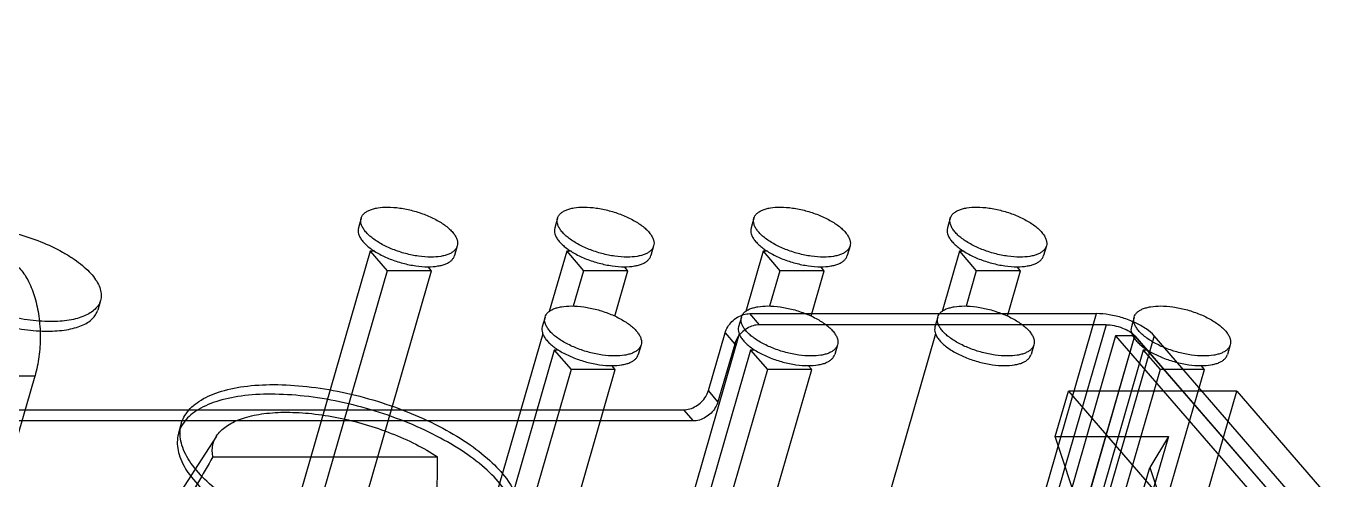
# Model space of a CAD drawing. Header units: millimetres. Extents: x -1 to 407, y -1 to 283.
# Drawn here: x 196.108 to 199.06, y 182.453 to 183.473 of the extents above; entities that cross this region are included whole.
import ezdxf

# ---------------------------------------------------------------- set-up
doc = ezdxf.new("R2010")
doc.units = ezdxf.units.MM
doc.header["$LTSCALE"] = 23.1
doc.layers.get('0').update_dxf_attribs({"linetype": 'CONTINUOUS'})
for name, color, linetype in [('001-PCB', 7, 'CONTINUOUS'), ('_154401', 7, 'CONTINUOUS'), ('_178923', 7, 'CONTINUOUS'), ('_181665', 7, 'CONTINUOUS'), ('_192206', 7, 'CONTINUOUS'), ('_200735', 7, 'CONTINUOUS'), ('_242707', 7, 'CONTINUOUS'), ('_262967', 7, 'CONTINUOUS'), ('_27301', 7, 'CONTINUOUS'), ('_350949', 7, 'CONTINUOUS'), ('_356231', 7, 'CONTINUOUS'), ('_361439', 7, 'CONTINUOUS'), ('_367183', 7, 'CONTINUOUS'), ('_372860', 7, 'CONTINUOUS'), ('_426325', 7, 'CONTINUOUS'), ('_443473', 7, 'CONTINUOUS'), ('_47108', 7, 'CONTINUOUS')]:
    doc.layers.add(name, color=color, linetype=linetype)

msp = doc.modelspace()

# ---------------------------------------------------------------- linework, layer by layer
at = {"color": 6, "linetype": 'Continuous'}
for p, q in [((197.7571, 182.8014), (197.7354, 182.8264)), ((197.7354, 182.8264), (198.5149, 182.8264)), ((198.1863, 181.6884), (198.5149, 182.8264)), ((198.5365, 182.8014), (197.7571, 182.8014)), ((198.5365, 182.8014), (198.208, 181.6634)), ((197.6421, 182.6532), (197.6796, 182.7831)), ((197.6796, 182.7831), (197.7013, 182.7581)), ((198.2766, 181.6504), (198.6016, 182.7762)), ((198.5582, 182.7764), (198.28, 181.813)), ((198.6448, 182.7764), (198.3198, 181.6506)), ((198.3233, 181.813), (198.6015, 182.7764)), ((198.5582, 182.7764), (198.8937, 182.3889)), ((198.6015, 182.7764), (198.5582, 182.7764)), ((198.9803, 182.3889), (198.6448, 182.7764)), ((197.7013, 182.7581), (197.6638, 182.6282)), ((195.9432, 182.048), (196.1276, 182.6867)), ((196.0843, 182.6867), (196.1276, 182.6867)), ((197.6638, 182.6282), (197.6421, 182.6532)), ((198.4224, 182.55), (198.4518, 182.6518)), ((198.4518, 182.6518), (198.8361, 182.208)), ((198.8307, 182.6518), (198.4518, 182.6518)), ((198.6932, 182.1754), (198.8307, 182.6518)), ((198.8307, 182.6518), (199.215, 182.208)), ((195.9409, 182.6099), (197.5863, 182.6099)), ((197.5863, 182.6099), (197.608, 182.5849)), ((197.608, 182.5849), (195.9625, 182.5849)), ((196.4567, 182.5791), (196.4505, 182.5575)), ((196.5359, 182.551), (196.3727, 182.2983)), ((198.484, 182.3634), (198.4224, 182.55)), ((198.4224, 182.55), (198.6768, 182.55)), ((198.6768, 182.55), (198.5687, 182.1754)), ((198.6768, 182.55), (198.635, 182.48)), ((196.5276, 182.5045), (197.0326, 182.5045)), ((198.5362, 182.1379), (198.635, 182.48)), ((198.635, 182.48), (198.6735, 182.3634))]:
    msp.add_line(p, q, dxfattribs=at)
at = {"color": 7, "linetype": 'Continuous'}
for p, q in [((198.6015, 182.7764), (198.9405, 182.3849)), ((198.9413, 182.3845), (198.6015, 182.7764))]:
    msp.add_line(p, q, dxfattribs=at)
at = {"color": 6, "linetype": 'Continuous'}
for centre, radius, start, end in [((234.97, 160.3206), 44.384, 150.01207, 150.19089), ((169.1974, 182.5101), 27.8352, 359.74124, 359.98843)]:
    msp.add_arc(centre, radius, start, end, dxfattribs=at)
for points, knots in [([(195.976, 182.8617), (195.9796, 182.8741), (195.988, 182.8968), (196.0057, 182.9252), (196.027, 182.9442), (196.0517, 182.9514), (196.0764, 182.9444), (196.0976, 182.9255), (196.1153, 182.8974), (196.1287, 182.8615), (196.1373, 182.8198), (196.1403, 182.7749), (196.1375, 182.7299), (196.1316, 182.7006), (196.1276, 182.6867)], [0, 0, 0, 0, 0.092066, 0.170694, 0.235368, 0.290333, 0.345478, 0.409811, 0.487603, 0.578848, 0.680489, 0.788721, 0.897362, 1, 1, 1, 1]), ([(197.6796, 182.7831), (197.681, 182.7878), (197.6852, 182.7971), (197.6949, 182.8091), (197.7071, 182.8186), (197.7209, 182.8248), (197.7307, 182.8264), (197.7354, 182.8264)], [0, 0, 0, 0, 0.196011, 0.401543, 0.609144, 0.810762, 1, 1, 1, 1]), ([(198.6448, 182.7764), (198.6396, 182.7824), (198.6262, 182.7935), (198.6022, 182.8069), (198.5741, 182.8176), (198.5446, 182.8245), (198.5245, 182.8264), (198.5149, 182.8264)], [0, 0, 0, 0, 0.165167, 0.362077, 0.577641, 0.795783, 1, 1, 1, 1]), ([(197.7571, 182.8014), (197.7523, 182.8014), (197.7425, 182.7998), (197.7288, 182.7936), (197.7165, 182.7841), (197.7069, 182.7721), (197.7026, 182.7628), (197.7013, 182.7581)], [0, 0, 0, 0, 0.189263, 0.390894, 0.598495, 0.804014, 1, 1, 1, 1]), ([(198.5365, 182.8014), (198.5426, 182.8014), (198.5552, 182.8), (198.5732, 182.7947), (198.5894, 182.7871), (198.5981, 182.78), (198.6016, 182.7762)], [0, 0, 0, 0, 0.256515, 0.529711, 0.786051, 1, 1, 1, 1]), ([(196.6583, 182.6451), (196.6358, 182.6451), (196.5939, 182.6428), (196.5368, 182.6309), (196.4917, 182.6111), (196.4598, 182.5831), (196.445, 182.5467), (196.45, 182.5061), (196.4719, 182.4653), (196.5083, 182.4246), (196.5581, 182.385), (196.6192, 182.3481), (196.6891, 182.3153), (196.765, 182.2881), (196.8439, 182.2675), (196.9224, 182.2546), (196.9742, 182.2514), (196.9993, 182.2514)], [0, 0, 0, 0, 0.073237, 0.136536, 0.189232, 0.232519, 0.271395, 0.312494, 0.361347, 0.420376, 0.489677, 0.567908, 0.652728, 0.741051, 0.83085, 0.918266, 1, 1, 1, 1]), ([(197.0055, 182.273), (196.9806, 182.273), (196.929, 182.2762), (196.851, 182.289), (196.7725, 182.3094), (196.6966, 182.3365), (196.6266, 182.3691), (196.5652, 182.4061), (196.5152, 182.4457), (196.4785, 182.4864), (196.4565, 182.5272), (196.4512, 182.5676), (196.4657, 182.6042), (196.4974, 182.6324), (196.5426, 182.6524), (196.5999, 182.6644), (196.642, 182.6668), (196.6645, 182.6668)], [0, 0, 0, 0, 0.081336, 0.168196, 0.257507, 0.345603, 0.430591, 0.509203, 0.578801, 0.637966, 0.686839, 0.727899, 0.766717, 0.810004, 0.862841, 0.926441, 1, 1, 1, 1]), ([(196.9993, 182.2514), (197.0217, 182.2514), (197.0637, 182.2537), (197.1207, 182.2656), (197.1659, 182.2854), (197.1977, 182.3134), (197.2126, 182.3499), (197.2076, 182.3904), (197.1857, 182.4312), (197.1493, 182.4719), (197.0995, 182.5115), (197.0384, 182.5484), (196.9685, 182.5812), (196.8926, 182.6084), (196.8137, 182.629), (196.7352, 182.6419), (196.6834, 182.6451), (196.6583, 182.6451)], [0, 0, 0, 0, 0.073237, 0.136536, 0.189232, 0.232519, 0.271395, 0.312494, 0.361347, 0.420376, 0.489677, 0.567908, 0.652728, 0.741051, 0.83085, 0.918266, 1, 1, 1, 1]), ([(196.6645, 182.6668), (196.6895, 182.6668), (196.7411, 182.6636), (196.8191, 182.6508), (196.8976, 182.6304), (196.9735, 182.6034), (197.0435, 182.5707), (197.1049, 182.5338), (197.1549, 182.4941), (197.1916, 182.4534), (197.2136, 182.4127), (197.2189, 182.3722), (197.2044, 182.3356), (197.1727, 182.3074), (197.1275, 182.2874), (197.0702, 182.2754), (197.0281, 182.273), (197.0055, 182.273)], [0, 0, 0, 0, 0.081336, 0.168196, 0.257507, 0.345603, 0.430591, 0.509203, 0.578801, 0.637966, 0.686839, 0.727899, 0.766717, 0.810004, 0.862841, 0.926441, 1, 1, 1, 1]), ([(197.5863, 182.6099), (197.5911, 182.6099), (197.6009, 182.6115), (197.6146, 182.6178), (197.6269, 182.6273), (197.6365, 182.6393), (197.6408, 182.6485), (197.6421, 182.6532)], [0, 0, 0, 0, 0.189263, 0.390894, 0.598495, 0.804014, 1, 1, 1, 1]), ([(197.6638, 182.6282), (197.6624, 182.6235), (197.6582, 182.6143), (197.6485, 182.6023), (197.6363, 182.5928), (197.6225, 182.5865), (197.6127, 182.5849), (197.608, 182.5849)], [0, 0, 0, 0, 0.196011, 0.401543, 0.609144, 0.810762, 1, 1, 1, 1]), ([(196.5276, 182.5045), (196.5258, 182.5136), (196.5256, 182.5329), (196.5395, 182.5593), (196.5652, 182.5796), (196.6005, 182.5941), (196.6443, 182.6028), (196.6764, 182.6045), (196.6935, 182.6045)], [0, 0, 0, 0, 0.126892, 0.251563, 0.393417, 0.564013, 0.766806, 1, 1, 1, 1]), ([(196.6935, 182.6045), (196.7124, 182.6045), (196.7515, 182.6022), (196.8107, 182.5929), (196.8705, 182.578), (196.9287, 182.5581), (196.9831, 182.5339), (197.0169, 182.5147), (197.0326, 182.5045)], [0, 0, 0, 0, 0.158674, 0.327607, 0.501614, 0.675247, 0.843081, 1, 1, 1, 1])]:
    msp.add_open_spline(points, degree=3, knots=knots, dxfattribs=at)
at = {"layer": '001-PCB', "color": 4, "linetype": 'Continuous'}
msp.add_open_spline([(201.7051, 183.0608), (201.5745, 183.0994), (201.3787, 183.1572), (201.1175, 183.2344), (200.9216, 183.2922), (200.7257, 183.35), (200.5298, 183.4079), (200.3665, 183.4561), (200.2359, 183.4946), (200.138, 183.5235), (200.04, 183.5525), (199.9584, 183.5766), (199.8931, 183.5958), (199.8441, 183.6103), (199.7952, 183.6248), (199.7544, 183.6368), (199.7217, 183.6464), (199.6972, 183.6537), (199.6768, 183.6597), (199.6605, 183.6645), (199.6482, 183.6681), (199.638, 183.6711), (199.6299, 183.6735), (199.6248, 183.6751), (199.6207, 183.6763), (199.6182, 183.677), (199.6161, 183.6776), (199.6141, 183.6783), (199.6107, 183.6796), (199.6058, 183.6815), (199.598, 183.6845), (199.5882, 183.6882), (199.5725, 183.6942), (199.5529, 183.7016), (199.5293, 183.7106), (199.5058, 183.7195), (199.4823, 183.7285), (199.4509, 183.7404), (199.4117, 183.7553), (199.349, 183.7792), (199.2706, 183.809), (199.1765, 183.8448), (199.0824, 183.8806), (198.9883, 183.9164), (198.8942, 183.9521), (198.7688, 183.9999), (198.6119, 184.0595), (198.4551, 184.1192), (198.3297, 184.1669), (198.2356, 184.2027), (198.1415, 184.2384), (198.0474, 184.2742), (197.9533, 184.31), (197.8749, 184.3398), (197.8122, 184.3637), (197.773, 184.3786), (197.7416, 184.3905), (197.7181, 184.3995), (197.6946, 184.4084), (197.671, 184.4174), (197.6514, 184.4248), (197.6377, 184.4301), (197.6299, 184.433), (197.624, 184.4353), (197.6181, 184.4375), (197.6137, 184.4392), (197.6108, 184.4403), (197.6093, 184.4409), (197.6078, 184.4415), (197.606, 184.4424), (197.6037, 184.4435), (197.6, 184.4452), (197.5953, 184.4474), (197.5879, 184.451), (197.5786, 184.4554), (197.5675, 184.4607), (197.5527, 184.4678), (197.5341, 184.4766), (197.5118, 184.4872), (197.4822, 184.5014), (197.4451, 184.5191), (197.4006, 184.5403), (197.356, 184.5615), (197.2967, 184.5898), (197.2225, 184.6252), (197.1334, 184.6677), (197.0444, 184.7101), (196.9257, 184.7667), (196.7773, 184.8375), (196.5992, 184.9224), (196.4508, 184.9931), (196.3321, 185.0497), (196.2431, 185.0922), (196.154, 185.1346), (196.0798, 185.17), (196.0205, 185.1983), (195.976, 185.2195), (195.9314, 185.2408), (195.8869, 185.262), (195.8498, 185.2797), (195.8201, 185.2938), (195.7979, 185.3044), (195.7793, 185.3133), (195.7645, 185.3204), (195.7534, 185.3257), (195.7422, 185.331), (195.733, 185.3354), (195.7255, 185.3389), (195.7209, 185.3412), (195.7172, 185.3429), (195.7144, 185.3442), (195.7121, 185.3454), (195.7105, 185.3461), (195.7095, 185.3466), (195.7088, 185.3469), (195.7082, 185.3473), (195.7074, 185.3477), (195.706, 185.3486), (195.704, 185.3498), (195.7016, 185.3512), (195.6983, 185.3532), (195.6943, 185.3556), (195.6878, 185.3594), (195.6797, 185.3642), (195.6699, 185.37), (195.6602, 185.3758), (195.6473, 185.3834), (195.6311, 185.3931), (195.6116, 185.4046), (195.5857, 185.42), (195.5533, 185.4392), (195.5144, 185.4623), (195.4755, 185.4854), (195.4366, 185.5085), (195.3847, 185.5393), (195.3199, 185.5777), (195.2421, 185.6239), (195.1643, 185.6701), (195.0606, 185.7316), (194.9309, 185.8086), (194.7753, 185.9009), (194.6457, 185.9778), (194.5419, 186.0394), (194.4641, 186.0856), (194.3863, 186.1317), (194.3215, 186.1702), (194.2697, 186.201), (194.2308, 186.2241), (194.1919, 186.2471), (194.1594, 186.2664), (194.1335, 186.2818), (194.1141, 186.2933), (194.0979, 186.3029), (194.0849, 186.3106), (194.0752, 186.3164), (194.0671, 186.3212), (194.0606, 186.325), (194.0565, 186.3274), (194.0533, 186.3294), (194.0513, 186.3306), (194.0498, 186.3314), (194.049, 186.3319), (194.0484, 186.3324), (194.0475, 186.3331), (194.0454, 186.3347), (194.0422, 186.337), (194.038, 186.3402), (194.0338, 186.3433), (194.0282, 186.3475), (194.0184, 186.3548), (194.0044, 186.3653), (193.9876, 186.3778), (193.9708, 186.3904), (193.954, 186.403), (193.9316, 186.4197), (193.9036, 186.4407), (193.8588, 186.4742), (193.8028, 186.5161), (193.7357, 186.5663), (193.6685, 186.6166), (193.6013, 186.6669), (193.5341, 186.7171), (193.4445, 186.7841), (193.3325, 186.8679), (193.2205, 186.9517), (193.1309, 187.0187), (193.0637, 187.069), (192.9965, 187.1192), (192.9293, 187.1695), (192.8733, 187.2114), (192.8285, 187.2449), (192.7949, 187.27), (192.7613, 187.2951), (192.7333, 187.3161), (192.7109, 187.3328), (192.6941, 187.3454), (192.6773, 187.358), (192.6605, 187.3705), (192.6465, 187.381), (192.6367, 187.3883), (192.6311, 187.3925), (192.6269, 187.3957), (192.6234, 187.3983), (192.6206, 187.4004), (192.6189, 187.4017), (192.6175, 187.4027), (192.6166, 187.4034), (192.6159, 187.4039), (192.6153, 187.4044), (192.6144, 187.4054), (192.613, 187.4067), (192.6108, 187.4089), (192.6081, 187.4115), (192.6037, 187.4158), (192.5983, 187.4212), (192.5917, 187.4276), (192.583, 187.4362), (192.572, 187.4469), (192.5589, 187.4597), (192.5415, 187.4769), (192.5196, 187.4983), (192.4934, 187.524), (192.4672, 187.5497), (192.441, 187.5754), (192.4148, 187.6012), (192.3799, 187.6354), (192.3362, 187.6783), (192.2838, 187.7297), (192.2139, 187.7983), (192.1266, 187.884), (192.0217, 187.9868), (191.9169, 188.0897), (191.8121, 188.1925), (191.6723, 188.3296), (191.5675, 188.4325), (191.4976, 188.501)], degree=3, knots=[0, 0, 0, 0, 0.03125, 0.046875, 0.0625, 0.078125, 0.09375, 0.109375, 0.117188, 0.125, 0.132812, 0.140625, 0.144531, 0.148438, 0.152344, 0.15625, 0.158203, 0.160156, 0.162109, 0.163086, 0.164062, 0.165039, 0.165527, 0.166016, 0.16626, 0.166504, 0.166626, 0.166748, 0.166992, 0.16748, 0.167969, 0.168945, 0.169922, 0.171875, 0.173828, 0.175781, 0.177734, 0.179688, 0.183594, 0.1875, 0.195312, 0.203125, 0.210938, 0.21875, 0.226562, 0.234375, 0.25, 0.265625, 0.273438, 0.28125, 0.289062, 0.296875, 0.304688, 0.3125, 0.316406, 0.320312, 0.322266, 0.324219, 0.326172, 0.328125, 0.330078, 0.331055, 0.331543, 0.332031, 0.33252, 0.333008, 0.33313, 0.333252, 0.333374, 0.333496, 0.33374, 0.333984, 0.334473, 0.334961, 0.335938, 0.336914, 0.337891, 0.339844, 0.341797, 0.34375, 0.347656, 0.351562, 0.355469, 0.359375, 0.367188, 0.375, 0.382812, 0.390625, 0.40625, 0.421875, 0.4375, 0.445312, 0.453125, 0.460938, 0.46875, 0.472656, 0.476562, 0.480469, 0.484375, 0.488281, 0.490234, 0.492188, 0.494141, 0.495117, 0.496094, 0.49707, 0.498047, 0.498535, 0.499023, 0.499268, 0.499512, 0.499756, 0.499878, 0.499939, 0.5, 0.500061, 0.500122, 0.500244, 0.500488, 0.500732, 0.500977, 0.501465, 0.501953, 0.50293, 0.503906, 0.504883, 0.505859, 0.507812, 0.509766, 0.511719, 0.515625, 0.519531, 0.523438, 0.527344, 0.53125, 0.539062, 0.546875, 0.554688, 0.5625, 0.578125, 0.59375, 0.609375, 0.617188, 0.625, 0.632812, 0.640625, 0.644531, 0.648438, 0.652344, 0.65625, 0.658203, 0.660156, 0.662109, 0.663086, 0.664062, 0.665039, 0.665527, 0.666016, 0.66626, 0.666504, 0.666626, 0.666687, 0.666748, 0.66687, 0.666992, 0.66748, 0.667969, 0.668457, 0.668945, 0.669922, 0.671875, 0.673828, 0.675781, 0.677734, 0.679688, 0.683594, 0.6875, 0.695312, 0.703125, 0.710938, 0.71875, 0.726562, 0.734375, 0.75, 0.765625, 0.773438, 0.78125, 0.789062, 0.796875, 0.804688, 0.808594, 0.8125, 0.816406, 0.820312, 0.822266, 0.824219, 0.826172, 0.828125, 0.830078, 0.831055, 0.831543, 0.832031, 0.83252, 0.832764, 0.833008, 0.83313, 0.833252, 0.833313, 0.833374, 0.833496, 0.83374, 0.833984, 0.834473, 0.834961, 0.835938, 0.836914, 0.837891, 0.839844, 0.841797, 0.84375, 0.847656, 0.851562, 0.855469, 0.859375, 0.863281, 0.867188, 0.875, 0.882812, 0.890625, 0.90625, 0.921875, 0.9375, 0.953125, 0.96875, 1, 1, 1, 1], dxfattribs=at)
at = {"layer": '_154401', "color": 7, "linetype": 'Continuous'}
for p, q in [((197.3235, 182.9668), (197.2844, 182.8316)), ((197.3235, 182.9668), (197.3614, 182.9231)), ((197.3334, 182.9668), (197.3235, 182.9668)), ((197.3614, 182.9231), (197.3384, 182.8435)), ((197.4609, 182.9231), (197.3614, 182.9231)), ((197.4315, 182.8211), (197.4609, 182.9231)), ((197.4609, 182.9231), (197.4533, 182.9319)), ((197.2698, 182.781), (197.1111, 182.2313))]:
    msp.add_line(p, q, dxfattribs=at)
at = {"layer": '_178923', "color": 7, "linetype": 'Continuous'}
for p, q in [((197.3029, 183.0411), (197.2966, 183.0195)), ((197.519, 182.9787), (197.5128, 182.9571))]:
    msp.add_line(p, q, dxfattribs=at)
for points, knots in [([(197.3029, 183.0411), (197.3034, 183.043), (197.3052, 183.0469), (197.3094, 183.0519), (197.3151, 183.0562), (197.3222, 183.0598), (197.3307, 183.0626), (197.3441, 183.0655), (197.3548, 183.0662), (197.3622, 183.0662)], [0, 0, 0, 0, 0.088157, 0.18175, 0.285073, 0.400852, 0.530404, 0.673957, 1, 1, 1, 1]), ([(197.3622, 183.0662), (197.3715, 183.0662), (197.3907, 183.0646), (197.4195, 183.0587), (197.4476, 183.0494), (197.4695, 183.0392), (197.4851, 183.0299), (197.4951, 183.0226), (197.5037, 183.0152), (197.5106, 183.0076), (197.5157, 183.0001), (197.5189, 182.9927), (197.5202, 182.9855), (197.5197, 182.9808), (197.519, 182.9787)], [0, 0, 0, 0, 0.142918, 0.296343, 0.451407, 0.599048, 0.667515, 0.731209, 0.789465, 0.841866, 0.888347, 0.929332, 0.965918, 1, 1, 1, 1]), ([(197.4597, 182.9537), (197.4504, 182.9537), (197.4312, 182.9552), (197.4024, 182.9611), (197.3743, 182.9704), (197.3524, 182.9806), (197.3368, 182.99), (197.3268, 182.9972), (197.3182, 183.0046), (197.3113, 183.0122), (197.3062, 183.0197), (197.303, 183.0271), (197.3017, 183.0344), (197.3023, 183.039), (197.3029, 183.0411)], [0, 0, 0, 0, 0.142918, 0.296343, 0.451407, 0.599048, 0.667515, 0.731209, 0.789465, 0.841866, 0.888347, 0.929332, 0.965918, 1, 1, 1, 1]), ([(197.2966, 183.0195), (197.296, 183.0173), (197.2954, 183.0127), (197.2967, 183.0055), (197.3, 182.9981), (197.3051, 182.9905), (197.312, 182.983), (197.3205, 182.9755), (197.3306, 182.9683), (197.3461, 182.9589), (197.368, 182.9487), (197.3962, 182.9395), (197.4249, 182.9336), (197.4441, 182.932), (197.4534, 182.932)], [0, 0, 0, 0, 0.034082, 0.070668, 0.111653, 0.158134, 0.210535, 0.268791, 0.332485, 0.400952, 0.548593, 0.703656, 0.857081, 1, 1, 1, 1]), ([(197.519, 182.9787), (197.5185, 182.9768), (197.5167, 182.9729), (197.5125, 182.9679), (197.5068, 182.9636), (197.4997, 182.96), (197.4912, 182.9572), (197.4778, 182.9543), (197.4671, 182.9537), (197.4597, 182.9537)], [0, 0, 0, 0, 0.088157, 0.18175, 0.285073, 0.400852, 0.530404, 0.673957, 1, 1, 1, 1]), ([(197.4534, 182.932), (197.4608, 182.932), (197.4716, 182.9327), (197.485, 182.9355), (197.4934, 182.9384), (197.5005, 182.9419), (197.5063, 182.9463), (197.5105, 182.9513), (197.5122, 182.9551), (197.5128, 182.9571)], [0, 0, 0, 0, 0.326042, 0.469594, 0.599146, 0.714926, 0.818249, 0.911842, 1, 1, 1, 1])]:
    msp.add_open_spline(points, degree=3, knots=knots, dxfattribs=at)
at = {"layer": '_181665', "color": 7, "linetype": 'Continuous'}
for p, q in [((198.5997, 182.8186), (198.5935, 182.797)), ((198.8159, 182.7562), (198.8097, 182.7346))]:
    msp.add_line(p, q, dxfattribs=at)
for points, knots in [([(198.5997, 182.8186), (198.6003, 182.8205), (198.602, 182.8244), (198.6063, 182.8294), (198.612, 182.8337), (198.6191, 182.8373), (198.6275, 182.8401), (198.6409, 182.843), (198.6517, 182.8437), (198.6591, 182.8437)], [0, 0, 0, 0, 0.088157, 0.18175, 0.285073, 0.400852, 0.530404, 0.673957, 1, 1, 1, 1]), ([(198.6591, 182.8437), (198.6684, 182.8437), (198.6876, 182.8421), (198.7164, 182.8362), (198.7445, 182.8269), (198.7664, 182.8167), (198.782, 182.8074), (198.792, 182.8001), (198.8005, 182.7927), (198.8074, 182.7851), (198.8126, 182.7776), (198.8158, 182.7702), (198.8171, 182.763), (198.8165, 182.7583), (198.8159, 182.7562)], [0, 0, 0, 0, 0.142918, 0.296343, 0.451407, 0.599048, 0.667515, 0.731209, 0.789465, 0.841866, 0.888347, 0.929332, 0.965918, 1, 1, 1, 1]), ([(198.5935, 182.797), (198.5929, 182.7948), (198.5923, 182.7902), (198.5936, 182.783), (198.5968, 182.7756), (198.602, 182.768), (198.6089, 182.7605), (198.6174, 182.753), (198.6274, 182.7458), (198.643, 182.7364), (198.6649, 182.7262), (198.693, 182.717), (198.7218, 182.7111), (198.741, 182.7095), (198.7503, 182.7095)], [0, 0, 0, 0, 0.034082, 0.070668, 0.111653, 0.158134, 0.210535, 0.268791, 0.332485, 0.400952, 0.548593, 0.703656, 0.857081, 1, 1, 1, 1]), ([(198.7565, 182.7312), (198.7473, 182.7312), (198.728, 182.7327), (198.6993, 182.7386), (198.6711, 182.7479), (198.6492, 182.7581), (198.6337, 182.7675), (198.6236, 182.7747), (198.6151, 182.7821), (198.6082, 182.7897), (198.6031, 182.7972), (198.5998, 182.8046), (198.5986, 182.8119), (198.5991, 182.8165), (198.5997, 182.8186)], [0, 0, 0, 0, 0.142918, 0.296343, 0.451407, 0.599048, 0.667515, 0.731209, 0.789465, 0.841866, 0.888347, 0.929332, 0.965918, 1, 1, 1, 1]), ([(198.7503, 182.7095), (198.7577, 182.7095), (198.7685, 182.7102), (198.7819, 182.713), (198.7903, 182.7159), (198.7974, 182.7194), (198.8031, 182.7238), (198.8074, 182.7288), (198.8091, 182.7326), (198.8097, 182.7346)], [0, 0, 0, 0, 0.326042, 0.469594, 0.599146, 0.714926, 0.818249, 0.911842, 1, 1, 1, 1]), ([(198.8159, 182.7562), (198.8154, 182.7543), (198.8136, 182.7504), (198.8094, 182.7454), (198.8037, 182.7411), (198.7965, 182.7375), (198.7881, 182.7347), (198.7747, 182.7318), (198.764, 182.7312), (198.7565, 182.7312)], [0, 0, 0, 0, 0.088157, 0.18175, 0.285073, 0.400852, 0.530404, 0.673957, 1, 1, 1, 1])]:
    msp.add_open_spline(points, degree=3, knots=knots, dxfattribs=at)
at = {"layer": '_192206', "color": 7, "linetype": 'Continuous'}
for p, q in [((198.2068, 182.9668), (198.1678, 182.8316)), ((198.2068, 182.9668), (198.2447, 182.9231)), ((198.2167, 182.9668), (198.2068, 182.9668)), ((198.2447, 182.9231), (198.2217, 182.8435)), ((198.3443, 182.9231), (198.2447, 182.9231)), ((198.3148, 182.8211), (198.3443, 182.9231)), ((198.3443, 182.9231), (198.3366, 182.9319)), ((198.1532, 182.781), (197.9945, 182.2313))]:
    msp.add_line(p, q, dxfattribs=at)
at = {"layer": '_200735', "color": 7, "linetype": 'Continuous'}
for p, q in [((198.1862, 183.0411), (198.18, 183.0195)), ((198.4024, 182.9787), (198.3961, 182.9571))]:
    msp.add_line(p, q, dxfattribs=at)
for points, knots in [([(198.1862, 183.0411), (198.1868, 183.043), (198.1885, 183.0469), (198.1927, 183.0519), (198.1985, 183.0562), (198.2056, 183.0598), (198.214, 183.0626), (198.2274, 183.0655), (198.2382, 183.0662), (198.2456, 183.0662)], [0, 0, 0, 0, 0.088157, 0.18175, 0.285073, 0.400852, 0.530404, 0.673957, 1, 1, 1, 1]), ([(198.2456, 183.0662), (198.2549, 183.0662), (198.2741, 183.0646), (198.3028, 183.0587), (198.331, 183.0494), (198.3529, 183.0392), (198.3684, 183.0299), (198.3785, 183.0226), (198.387, 183.0152), (198.3939, 183.0076), (198.399, 183.0001), (198.4023, 182.9927), (198.4036, 182.9855), (198.403, 182.9808), (198.4024, 182.9787)], [0, 0, 0, 0, 0.142918, 0.296343, 0.451407, 0.599048, 0.667515, 0.731209, 0.789465, 0.841866, 0.888347, 0.929332, 0.965918, 1, 1, 1, 1]), ([(198.343, 182.9537), (198.3337, 182.9537), (198.3145, 182.9552), (198.2858, 182.9611), (198.2576, 182.9704), (198.2357, 182.9806), (198.2202, 182.99), (198.2101, 182.9972), (198.2016, 183.0046), (198.1947, 183.0122), (198.1896, 183.0197), (198.1863, 183.0271), (198.185, 183.0344), (198.1856, 183.039), (198.1862, 183.0411)], [0, 0, 0, 0, 0.142918, 0.296343, 0.451407, 0.599048, 0.667515, 0.731209, 0.789465, 0.841866, 0.888347, 0.929332, 0.965918, 1, 1, 1, 1]), ([(198.18, 183.0195), (198.1793, 183.0173), (198.1788, 183.0127), (198.1801, 183.0055), (198.1833, 182.9981), (198.1884, 182.9905), (198.1953, 182.983), (198.2039, 182.9755), (198.2139, 182.9683), (198.2295, 182.9589), (198.2514, 182.9487), (198.2795, 182.9395), (198.3083, 182.9336), (198.3275, 182.932), (198.3368, 182.932)], [0, 0, 0, 0, 0.034082, 0.070668, 0.111653, 0.158134, 0.210535, 0.268791, 0.332485, 0.400952, 0.548593, 0.703656, 0.857081, 1, 1, 1, 1]), ([(198.4024, 182.9787), (198.4018, 182.9768), (198.4001, 182.9729), (198.3959, 182.9679), (198.3901, 182.9636), (198.383, 182.96), (198.3746, 182.9572), (198.3612, 182.9543), (198.3504, 182.9537), (198.343, 182.9537)], [0, 0, 0, 0, 0.088157, 0.18175, 0.285073, 0.400852, 0.530404, 0.673957, 1, 1, 1, 1]), ([(198.3368, 182.932), (198.3442, 182.932), (198.3549, 182.9327), (198.3683, 182.9355), (198.3768, 182.9384), (198.3839, 182.9419), (198.3896, 182.9463), (198.3938, 182.9513), (198.3956, 182.9551), (198.3961, 182.9571)], [0, 0, 0, 0, 0.326042, 0.469594, 0.599146, 0.714926, 0.818249, 0.911842, 1, 1, 1, 1])]:
    msp.add_open_spline(points, degree=3, knots=knots, dxfattribs=at)
at = {"layer": '_242707', "color": 7, "linetype": 'Continuous'}
for p, q in [((196.8818, 182.9668), (196.6695, 182.2313)), ((196.8818, 182.9668), (196.9197, 182.9231)), ((196.8917, 182.9668), (196.8818, 182.9668)), ((196.9197, 182.9231), (196.7073, 182.1875)), ((196.7992, 182.1607), (197.0193, 182.9231)), ((197.0193, 182.9231), (196.9197, 182.9231)), ((197.0193, 182.9231), (197.0116, 182.9319))]:
    msp.add_line(p, q, dxfattribs=at)
at = {"layer": '_262967', "color": 7, "linetype": 'Continuous'}
for p, q in [((198.6203, 182.7443), (198.408, 182.0088)), ((198.6203, 182.7443), (198.6582, 182.7006)), ((198.6303, 182.7443), (198.6203, 182.7443)), ((198.7578, 182.7006), (198.7502, 182.7094)), ((198.6582, 182.7006), (198.4459, 181.965)), ((198.5295, 181.9097), (198.7578, 182.7006)), ((198.7578, 182.7006), (198.6582, 182.7006))]:
    msp.add_line(p, q, dxfattribs=at)
at = {"layer": '_27301', "color": 7, "linetype": 'Continuous'}
for p, q in [((197.2747, 182.8186), (197.2685, 182.797)), ((197.4909, 182.7562), (197.4846, 182.7346))]:
    msp.add_line(p, q, dxfattribs=at)
for points, knots in [([(197.2747, 182.8186), (197.2753, 182.8205), (197.277, 182.8244), (197.2812, 182.8294), (197.287, 182.8337), (197.2941, 182.8373), (197.3025, 182.8401), (197.3159, 182.843), (197.3267, 182.8437), (197.3341, 182.8437)], [0, 0, 0, 0, 0.088157, 0.18175, 0.285073, 0.400852, 0.530404, 0.673957, 1, 1, 1, 1]), ([(197.3341, 182.8437), (197.3434, 182.8437), (197.3626, 182.8421), (197.3913, 182.8362), (197.4195, 182.8269), (197.4414, 182.8167), (197.4569, 182.8074), (197.467, 182.8001), (197.4755, 182.7927), (197.4824, 182.7851), (197.4875, 182.7776), (197.4908, 182.7702), (197.4921, 182.763), (197.4915, 182.7583), (197.4909, 182.7562)], [0, 0, 0, 0, 0.142918, 0.296343, 0.451407, 0.599048, 0.667515, 0.731209, 0.789465, 0.841866, 0.888347, 0.929332, 0.965918, 1, 1, 1, 1]), ([(197.2685, 182.797), (197.2679, 182.7948), (197.2673, 182.7902), (197.2686, 182.783), (197.2718, 182.7756), (197.2769, 182.768), (197.2838, 182.7605), (197.2924, 182.753), (197.3024, 182.7458), (197.318, 182.7364), (197.3399, 182.7262), (197.368, 182.717), (197.3968, 182.7111), (197.416, 182.7095), (197.4253, 182.7095)], [0, 0, 0, 0, 0.034082, 0.070668, 0.111653, 0.158134, 0.210535, 0.268791, 0.332485, 0.400952, 0.548593, 0.703656, 0.857081, 1, 1, 1, 1]), ([(197.4315, 182.7312), (197.4223, 182.7312), (197.403, 182.7327), (197.3743, 182.7386), (197.3461, 182.7479), (197.3242, 182.7581), (197.3087, 182.7675), (197.2986, 182.7747), (197.2901, 182.7821), (197.2832, 182.7897), (197.2781, 182.7972), (197.2748, 182.8046), (197.2735, 182.8119), (197.2741, 182.8165), (197.2747, 182.8186)], [0, 0, 0, 0, 0.142918, 0.296343, 0.451407, 0.599048, 0.667515, 0.731209, 0.789465, 0.841866, 0.888347, 0.929332, 0.965918, 1, 1, 1, 1]), ([(197.4253, 182.7095), (197.4327, 182.7095), (197.4435, 182.7102), (197.4568, 182.713), (197.4653, 182.7159), (197.4724, 182.7194), (197.4781, 182.7238), (197.4823, 182.7288), (197.4841, 182.7326), (197.4846, 182.7346)], [0, 0, 0, 0, 0.326042, 0.469594, 0.599146, 0.714926, 0.818249, 0.911842, 1, 1, 1, 1]), ([(197.4909, 182.7562), (197.4903, 182.7543), (197.4886, 182.7504), (197.4844, 182.7454), (197.4786, 182.7411), (197.4715, 182.7375), (197.4631, 182.7347), (197.4497, 182.7318), (197.439, 182.7312), (197.4315, 182.7312)], [0, 0, 0, 0, 0.088157, 0.18175, 0.285073, 0.400852, 0.530404, 0.673957, 1, 1, 1, 1])]:
    msp.add_open_spline(points, degree=3, knots=knots, dxfattribs=at)
at = {"layer": '_350949', "color": 7, "linetype": 'Continuous'}
for p, q in [((197.7651, 182.9668), (197.7261, 182.8316)), ((197.7651, 182.9668), (197.803, 182.9231)), ((197.7751, 182.9668), (197.7651, 182.9668)), ((197.803, 182.9231), (197.78, 182.8435)), ((197.9026, 182.9231), (197.803, 182.9231)), ((197.8732, 182.8211), (197.9026, 182.9231)), ((197.9026, 182.9231), (197.895, 182.9319)), ((197.7115, 182.781), (197.5528, 182.2313))]:
    msp.add_line(p, q, dxfattribs=at)
at = {"layer": '_356231', "color": 7, "linetype": 'Continuous'}
for p, q in [((198.1581, 182.8186), (198.1518, 182.797)), ((198.3742, 182.7562), (198.368, 182.7346))]:
    msp.add_line(p, q, dxfattribs=at)
for points, knots in [([(198.1581, 182.8186), (198.1586, 182.8205), (198.1604, 182.8244), (198.1646, 182.8294), (198.1703, 182.8337), (198.1774, 182.8373), (198.1859, 182.8401), (198.1993, 182.843), (198.21, 182.8437), (198.2174, 182.8437)], [0, 0, 0, 0, 0.088157, 0.18175, 0.285073, 0.400852, 0.530404, 0.673957, 1, 1, 1, 1]), ([(198.2174, 182.8437), (198.2267, 182.8437), (198.2459, 182.8421), (198.2747, 182.8362), (198.3028, 182.8269), (198.3247, 182.8167), (198.3403, 182.8074), (198.3503, 182.8001), (198.3589, 182.7927), (198.3658, 182.7851), (198.3709, 182.7776), (198.3741, 182.7702), (198.3754, 182.763), (198.3749, 182.7583), (198.3742, 182.7562)], [0, 0, 0, 0, 0.142918, 0.296343, 0.451407, 0.599048, 0.667515, 0.731209, 0.789465, 0.841866, 0.888347, 0.929332, 0.965918, 1, 1, 1, 1]), ([(198.1518, 182.797), (198.1512, 182.7948), (198.1506, 182.7902), (198.1519, 182.783), (198.1552, 182.7756), (198.1603, 182.768), (198.1672, 182.7605), (198.1757, 182.753), (198.1858, 182.7458), (198.2013, 182.7364), (198.2232, 182.7262), (198.2514, 182.717), (198.2801, 182.7111), (198.2993, 182.7095), (198.3086, 182.7095)], [0, 0, 0, 0, 0.034082, 0.070668, 0.111653, 0.158134, 0.210535, 0.268791, 0.332485, 0.400952, 0.548593, 0.703656, 0.857081, 1, 1, 1, 1]), ([(198.3149, 182.7312), (198.3056, 182.7312), (198.2864, 182.7327), (198.2576, 182.7386), (198.2295, 182.7479), (198.2076, 182.7581), (198.192, 182.7675), (198.182, 182.7747), (198.1734, 182.7821), (198.1665, 182.7897), (198.1614, 182.7972), (198.1582, 182.8046), (198.1569, 182.8119), (198.1575, 182.8165), (198.1581, 182.8186)], [0, 0, 0, 0, 0.142918, 0.296343, 0.451407, 0.599048, 0.667515, 0.731209, 0.789465, 0.841866, 0.888347, 0.929332, 0.965918, 1, 1, 1, 1]), ([(198.3086, 182.7095), (198.316, 182.7095), (198.3268, 182.7102), (198.3402, 182.713), (198.3486, 182.7159), (198.3557, 182.7194), (198.3615, 182.7238), (198.3657, 182.7288), (198.3674, 182.7326), (198.368, 182.7346)], [0, 0, 0, 0, 0.326042, 0.469594, 0.599146, 0.714926, 0.818249, 0.911842, 1, 1, 1, 1]), ([(198.3742, 182.7562), (198.3737, 182.7543), (198.3719, 182.7504), (198.3677, 182.7454), (198.362, 182.7411), (198.3549, 182.7375), (198.3464, 182.7347), (198.333, 182.7318), (198.3223, 182.7312), (198.3149, 182.7312)], [0, 0, 0, 0, 0.088157, 0.18175, 0.285073, 0.400852, 0.530404, 0.673957, 1, 1, 1, 1])]:
    msp.add_open_spline(points, degree=3, knots=knots, dxfattribs=at)
at = {"layer": '_361439', "color": 7, "linetype": 'Continuous'}
msp.add_line((196.2749, 182.856), (196.2687, 182.8343), dxfattribs=at)
for points, knots in [([(195.9788, 183.0212), (195.9963, 183.0212), (196.0326, 183.0182), (196.0869, 183.0071), (196.1401, 182.9896), (196.1814, 182.9703), (196.2108, 182.9526), (196.2298, 182.9389), (196.2459, 182.9249), (196.2589, 182.9106), (196.2686, 182.8964), (196.2747, 182.8824), (196.2772, 182.8687), (196.2761, 182.86), (196.2749, 182.856)], [0, 0, 0, 0, 0.142918, 0.296343, 0.451407, 0.599048, 0.667515, 0.731209, 0.789465, 0.841866, 0.888347, 0.929332, 0.965918, 1, 1, 1, 1]), ([(196.1628, 182.8087), (196.1453, 182.8087), (196.109, 182.8116), (196.0547, 182.8228), (196.0015, 182.8403), (195.9601, 182.8595), (195.9307, 182.8772), (195.9118, 182.8909), (195.8956, 182.9049), (195.8826, 182.9192), (195.873, 182.9334), (195.8668, 182.9475), (195.8644, 182.9611), (195.8655, 182.9698), (195.8666, 182.9738)], [0, 0, 0, 0, 0.142918, 0.296343, 0.451407, 0.599048, 0.667515, 0.731209, 0.789465, 0.841866, 0.888347, 0.929332, 0.965918, 1, 1, 1, 1]), ([(195.8604, 182.9522), (195.8592, 182.9482), (195.8581, 182.9394), (195.8606, 182.9258), (195.8667, 182.9118), (195.8764, 182.8975), (195.8894, 182.8833), (195.9055, 182.8692), (195.9245, 182.8556), (195.9539, 182.8379), (195.9952, 182.8186), (196.0484, 182.8011), (196.1027, 182.7899), (196.139, 182.787), (196.1565, 182.787)], [0, 0, 0, 0, 0.034082, 0.070668, 0.111653, 0.158134, 0.210535, 0.268791, 0.332485, 0.400952, 0.548593, 0.703656, 0.857081, 1, 1, 1, 1]), ([(196.2749, 182.856), (196.2739, 182.8523), (196.2706, 182.8451), (196.2626, 182.8356), (196.2518, 182.8274), (196.2383, 182.8207), (196.2224, 182.8153), (196.1971, 182.8099), (196.1768, 182.8087), (196.1628, 182.8087)], [0, 0, 0, 0, 0.088157, 0.18175, 0.285073, 0.400852, 0.530404, 0.673957, 1, 1, 1, 1]), ([(196.1565, 182.787), (196.1706, 182.787), (196.1909, 182.7883), (196.2162, 182.7937), (196.2321, 182.799), (196.2456, 182.8058), (196.2564, 182.8139), (196.2643, 182.8234), (196.2676, 182.8307), (196.2687, 182.8343)], [0, 0, 0, 0, 0.326042, 0.469594, 0.599146, 0.714926, 0.818249, 0.911842, 1, 1, 1, 1])]:
    msp.add_open_spline(points, degree=3, knots=knots, dxfattribs=at)
at = {"layer": '_367183', "color": 7, "linetype": 'Continuous'}
for p, q in [((197.2953, 182.7443), (197.083, 182.0088)), ((197.2953, 182.7443), (197.3332, 182.7006)), ((197.3053, 182.7443), (197.2953, 182.7443)), ((197.4328, 182.7006), (197.4252, 182.7094)), ((197.3332, 182.7006), (197.1209, 181.965)), ((197.2045, 181.9097), (197.4328, 182.7006)), ((197.4328, 182.7006), (197.3332, 182.7006))]:
    msp.add_line(p, q, dxfattribs=at)
at = {"layer": '_372860', "color": 7, "linetype": 'Continuous'}
for p, q in [((197.737, 182.7443), (197.5247, 182.0088)), ((197.737, 182.7443), (197.7749, 182.7006)), ((197.7469, 182.7443), (197.737, 182.7443)), ((197.8745, 182.7006), (197.8668, 182.7094)), ((197.7749, 182.7006), (197.5625, 181.965)), ((197.6462, 181.9097), (197.8745, 182.7006)), ((197.8745, 182.7006), (197.7749, 182.7006))]:
    msp.add_line(p, q, dxfattribs=at)
at = {"layer": '_426325', "color": 7, "linetype": 'Continuous'}
for p, q in [((197.7445, 183.0411), (197.7383, 183.0195)), ((197.9607, 182.9787), (197.9545, 182.9571))]:
    msp.add_line(p, q, dxfattribs=at)
for points, knots in [([(197.7445, 183.0411), (197.7451, 183.043), (197.7468, 183.0469), (197.7511, 183.0519), (197.7568, 183.0562), (197.7639, 183.0598), (197.7723, 183.0626), (197.7857, 183.0655), (197.7965, 183.0662), (197.8039, 183.0662)], [0, 0, 0, 0, 0.088157, 0.18175, 0.285073, 0.400852, 0.530404, 0.673957, 1, 1, 1, 1]), ([(197.8039, 183.0662), (197.8132, 183.0662), (197.8324, 183.0646), (197.8612, 183.0587), (197.8893, 183.0494), (197.9112, 183.0392), (197.9268, 183.0299), (197.9368, 183.0226), (197.9453, 183.0152), (197.9522, 183.0076), (197.9574, 183.0001), (197.9606, 182.9927), (197.9619, 182.9855), (197.9613, 182.9808), (197.9607, 182.9787)], [0, 0, 0, 0, 0.142918, 0.296343, 0.451407, 0.599048, 0.667515, 0.731209, 0.789465, 0.841866, 0.888347, 0.929332, 0.965918, 1, 1, 1, 1]), ([(197.9013, 182.9537), (197.8921, 182.9537), (197.8728, 182.9552), (197.8441, 182.9611), (197.8159, 182.9704), (197.794, 182.9806), (197.7785, 182.99), (197.7684, 182.9972), (197.7599, 183.0046), (197.753, 183.0122), (197.7479, 183.0197), (197.7446, 183.0271), (197.7434, 183.0344), (197.7439, 183.039), (197.7445, 183.0411)], [0, 0, 0, 0, 0.142918, 0.296343, 0.451407, 0.599048, 0.667515, 0.731209, 0.789465, 0.841866, 0.888347, 0.929332, 0.965918, 1, 1, 1, 1]), ([(197.7383, 183.0195), (197.7377, 183.0173), (197.7371, 183.0127), (197.7384, 183.0055), (197.7416, 182.9981), (197.7468, 182.9905), (197.7537, 182.983), (197.7622, 182.9755), (197.7722, 182.9683), (197.7878, 182.9589), (197.8097, 182.9487), (197.8378, 182.9395), (197.8666, 182.9336), (197.8858, 182.932), (197.8951, 182.932)], [0, 0, 0, 0, 0.034082, 0.070668, 0.111653, 0.158134, 0.210535, 0.268791, 0.332485, 0.400952, 0.548593, 0.703656, 0.857081, 1, 1, 1, 1]), ([(197.9607, 182.9787), (197.9602, 182.9768), (197.9584, 182.9729), (197.9542, 182.9679), (197.9485, 182.9636), (197.9413, 182.96), (197.9329, 182.9572), (197.9195, 182.9543), (197.9088, 182.9537), (197.9013, 182.9537)], [0, 0, 0, 0, 0.088157, 0.18175, 0.285073, 0.400852, 0.530404, 0.673957, 1, 1, 1, 1]), ([(197.8951, 182.932), (197.9025, 182.932), (197.9133, 182.9327), (197.9267, 182.9355), (197.9351, 182.9384), (197.9422, 182.9419), (197.9479, 182.9463), (197.9522, 182.9513), (197.9539, 182.9551), (197.9545, 182.9571)], [0, 0, 0, 0, 0.326042, 0.469594, 0.599146, 0.714926, 0.818249, 0.911842, 1, 1, 1, 1])]:
    msp.add_open_spline(points, degree=3, knots=knots, dxfattribs=at)
at = {"layer": '_443473', "color": 7, "linetype": 'Continuous'}
for p, q in [((196.8612, 183.0411), (196.8549, 183.0195)), ((197.0774, 182.9787), (197.0711, 182.9571))]:
    msp.add_line(p, q, dxfattribs=at)
for points, knots in [([(196.8612, 183.0411), (196.8618, 183.043), (196.8635, 183.0469), (196.8677, 183.0519), (196.8734, 183.0562), (196.8806, 183.0598), (196.889, 183.0626), (196.9024, 183.0655), (196.9131, 183.0662), (196.9206, 183.0662)], [0, 0, 0, 0, 0.088157, 0.18175, 0.285073, 0.400852, 0.530404, 0.673957, 1, 1, 1, 1]), ([(196.9206, 183.0662), (196.9298, 183.0662), (196.9491, 183.0646), (196.9778, 183.0587), (197.006, 183.0494), (197.0279, 183.0392), (197.0434, 183.0299), (197.0535, 183.0226), (197.062, 183.0152), (197.0689, 183.0076), (197.074, 183.0001), (197.0773, 182.9927), (197.0785, 182.9855), (197.078, 182.9808), (197.0774, 182.9787)], [0, 0, 0, 0, 0.142918, 0.296343, 0.451407, 0.599048, 0.667515, 0.731209, 0.789465, 0.841866, 0.888347, 0.929332, 0.965918, 1, 1, 1, 1]), ([(197.018, 182.9537), (197.0087, 182.9537), (196.9895, 182.9552), (196.9608, 182.9611), (196.9326, 182.9704), (196.9107, 182.9806), (196.8951, 182.99), (196.8851, 182.9972), (196.8766, 183.0046), (196.8697, 183.0122), (196.8646, 183.0197), (196.8613, 183.0271), (196.86, 183.0344), (196.8606, 183.039), (196.8612, 183.0411)], [0, 0, 0, 0, 0.142918, 0.296343, 0.451407, 0.599048, 0.667515, 0.731209, 0.789465, 0.841866, 0.888347, 0.929332, 0.965918, 1, 1, 1, 1]), ([(196.8549, 183.0195), (196.8543, 183.0173), (196.8538, 183.0127), (196.855, 183.0055), (196.8583, 182.9981), (196.8634, 182.9905), (196.8703, 182.983), (196.8788, 182.9755), (196.8889, 182.9683), (196.9044, 182.9589), (196.9263, 182.9487), (196.9545, 182.9395), (196.9832, 182.9336), (197.0025, 182.932), (197.0117, 182.932)], [0, 0, 0, 0, 0.034082, 0.070668, 0.111653, 0.158134, 0.210535, 0.268791, 0.332485, 0.400952, 0.548593, 0.703656, 0.857081, 1, 1, 1, 1]), ([(197.0774, 182.9787), (197.0768, 182.9768), (197.0751, 182.9729), (197.0708, 182.9679), (197.0651, 182.9636), (197.058, 182.96), (197.0496, 182.9572), (197.0362, 182.9543), (197.0254, 182.9537), (197.018, 182.9537)], [0, 0, 0, 0, 0.088157, 0.18175, 0.285073, 0.400852, 0.530404, 0.673957, 1, 1, 1, 1]), ([(197.0117, 182.932), (197.0192, 182.932), (197.0299, 182.9327), (197.0433, 182.9355), (197.0517, 182.9384), (197.0589, 182.9419), (197.0646, 182.9463), (197.0688, 182.9513), (197.0706, 182.9551), (197.0711, 182.9571)], [0, 0, 0, 0, 0.326042, 0.469594, 0.599146, 0.714926, 0.818249, 0.911842, 1, 1, 1, 1])]:
    msp.add_open_spline(points, degree=3, knots=knots, dxfattribs=at)
at = {"layer": '_47108', "color": 7, "linetype": 'Continuous'}
for p, q in [((197.7164, 182.8186), (197.7101, 182.797)), ((197.9326, 182.7562), (197.9263, 182.7346))]:
    msp.add_line(p, q, dxfattribs=at)
for points, knots in [([(197.7164, 182.8186), (197.717, 182.8205), (197.7187, 182.8244), (197.7229, 182.8294), (197.7286, 182.8337), (197.7358, 182.8373), (197.7442, 182.8401), (197.7576, 182.843), (197.7683, 182.8437), (197.7758, 182.8437)], [0, 0, 0, 0, 0.088157, 0.18175, 0.285073, 0.400852, 0.530404, 0.673957, 1, 1, 1, 1]), ([(197.7758, 182.8437), (197.785, 182.8437), (197.8043, 182.8421), (197.833, 182.8362), (197.8612, 182.8269), (197.8831, 182.8167), (197.8986, 182.8074), (197.9087, 182.8001), (197.9172, 182.7927), (197.9241, 182.7851), (197.9292, 182.7776), (197.9325, 182.7702), (197.9337, 182.763), (197.9332, 182.7583), (197.9326, 182.7562)], [0, 0, 0, 0, 0.142918, 0.296343, 0.451407, 0.599048, 0.667515, 0.731209, 0.789465, 0.841866, 0.888347, 0.929332, 0.965918, 1, 1, 1, 1]), ([(197.7101, 182.797), (197.7095, 182.7948), (197.709, 182.7902), (197.7102, 182.783), (197.7135, 182.7756), (197.7186, 182.768), (197.7255, 182.7605), (197.734, 182.753), (197.7441, 182.7458), (197.7596, 182.7364), (197.7815, 182.7262), (197.8097, 182.717), (197.8384, 182.7111), (197.8577, 182.7095), (197.8669, 182.7095)], [0, 0, 0, 0, 0.034082, 0.070668, 0.111653, 0.158134, 0.210535, 0.268791, 0.332485, 0.400952, 0.548593, 0.703656, 0.857081, 1, 1, 1, 1]), ([(197.8732, 182.7312), (197.8639, 182.7312), (197.8447, 182.7327), (197.816, 182.7386), (197.7878, 182.7479), (197.7659, 182.7581), (197.7503, 182.7675), (197.7403, 182.7747), (197.7318, 182.7821), (197.7249, 182.7897), (197.7198, 182.7972), (197.7165, 182.8046), (197.7152, 182.8119), (197.7158, 182.8165), (197.7164, 182.8186)], [0, 0, 0, 0, 0.142918, 0.296343, 0.451407, 0.599048, 0.667515, 0.731209, 0.789465, 0.841866, 0.888347, 0.929332, 0.965918, 1, 1, 1, 1]), ([(197.8669, 182.7095), (197.8744, 182.7095), (197.8851, 182.7102), (197.8985, 182.713), (197.9069, 182.7159), (197.9141, 182.7194), (197.9198, 182.7238), (197.924, 182.7288), (197.9258, 182.7326), (197.9263, 182.7346)], [0, 0, 0, 0, 0.326042, 0.469594, 0.599146, 0.714926, 0.818249, 0.911842, 1, 1, 1, 1]), ([(197.9326, 182.7562), (197.932, 182.7543), (197.9303, 182.7504), (197.926, 182.7454), (197.9203, 182.7411), (197.9132, 182.7375), (197.9048, 182.7347), (197.8914, 182.7318), (197.8806, 182.7312), (197.8732, 182.7312)], [0, 0, 0, 0, 0.088157, 0.18175, 0.285073, 0.400852, 0.530404, 0.673957, 1, 1, 1, 1])]:
    msp.add_open_spline(points, degree=3, knots=knots, dxfattribs=at)

doc.saveas('drawing.dxf')
